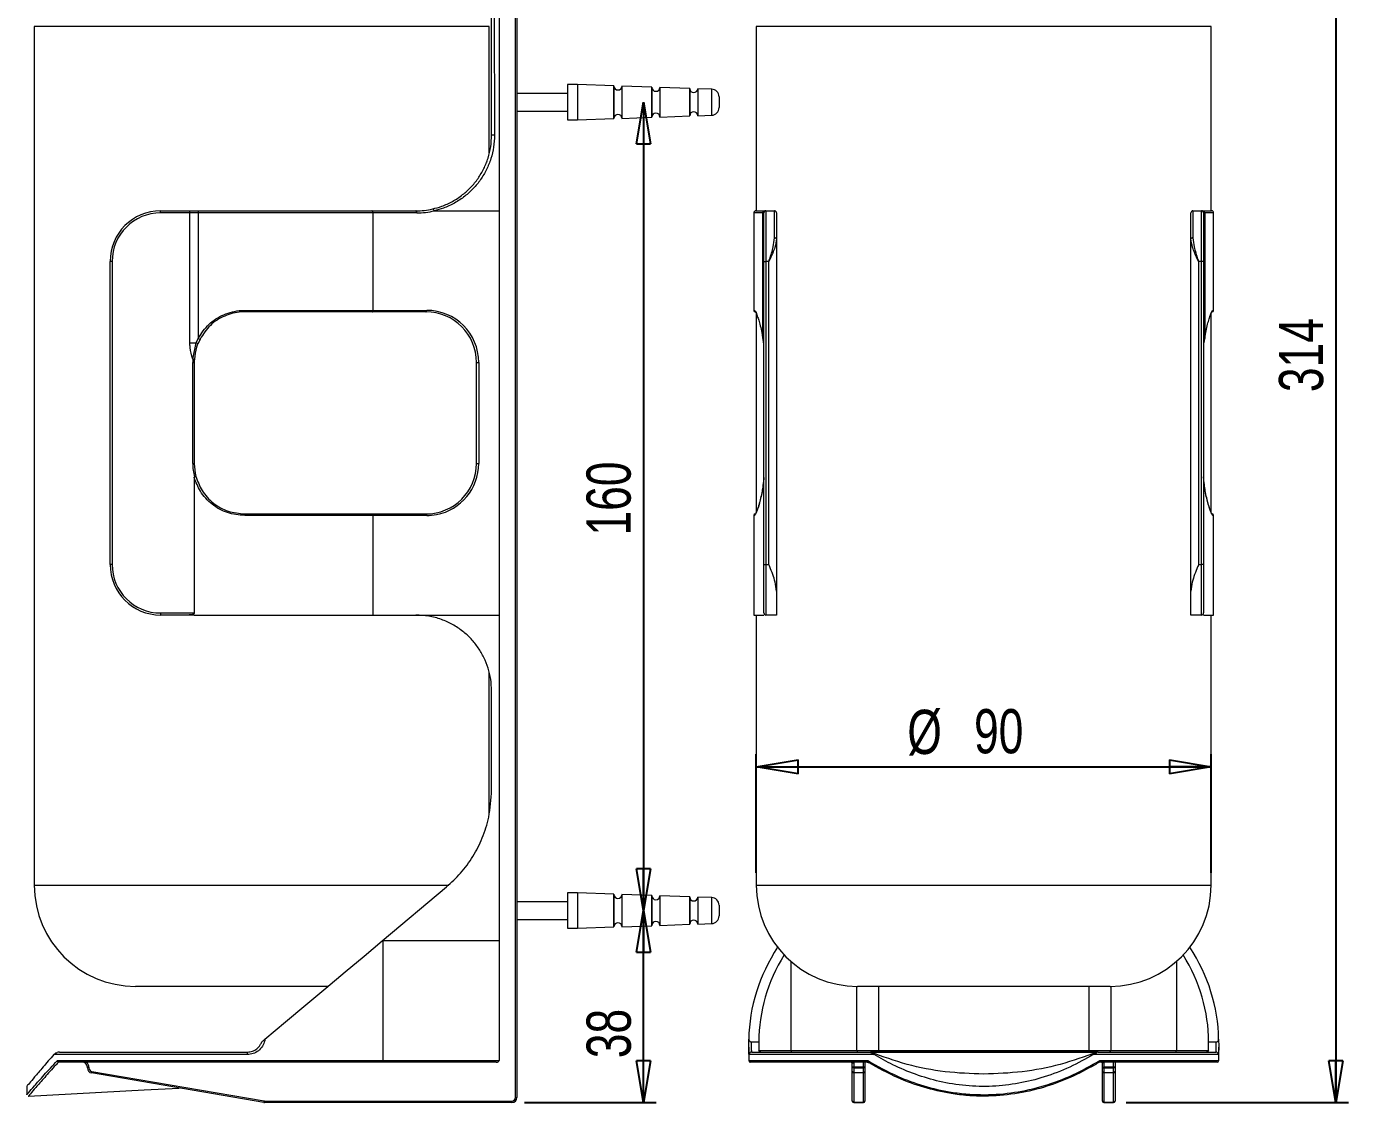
# Model space of a CAD drawing. Header units: millimetres. Extents: x 72 to 994, y 217 to 1414.
# Drawn here: x 471 to 994, y 217 to 643 of the extents above; entities that cross this region are included whole.
import ezdxf

# ---------------------------------------------------------------- set-up
doc = ezdxf.new("R2010")
doc.units = ezdxf.units.MM
doc.header["$LTSCALE"] = 5
doc.layers.add('LEVEL0', color=179, linetype='Continuous')
doc.styles.add('SLDTEXTSTYLE0', font='TXT', dxfattribs={"width": 0.75})
doc.dimstyles.new('SLDDIMSTYLE0', dxfattribs={"dimtxt": 17.5, "dimasz": 16.51, "dimexe": 0, "dimexo": 0.0625, "dimgap": 4.375, "dimtad": 1, "dimdec": 0, "dimlfac": 0.5, "dimrnd": 1e-09, "dimzin": 12, "dimdsep": 46, "dimtxsty": 'SLDTEXTSTYLE0', "dimblk1": 'CLOSED', "dimblk2": 'CLOSED', "dimsah": 1, "dimcen": 0.09, "dimadec": 0, "dimazin": 3, "dimtfac": 1, "dimtdec": 0, "dimtofl": 0, "dimtmove": 0, "dimatfit": 3, "dimldrblk": 'CLOSED', "dimfxl": 0, "dimfrac": 2, "dimtolj": 1, "dimtzin": 12, "dimarcsym": 0})
doc.dimstyles.new('SLDDIMSTYLE1', dxfattribs={"dimtxt": 17.5, "dimasz": 16.51, "dimexe": 0, "dimexo": 0.0625, "dimgap": 4.375, "dimtad": 1, "dimdec": 0, "dimlfac": 0.5, "dimrnd": 1e-09, "dimzin": 12, "dimdsep": 46, "dimtxsty": 'SLDTEXTSTYLE0', "dimblk1": 'CLOSED', "dimblk2": 'CLOSED', "dimsah": 1, "dimcen": 0.09, "dimadec": 0, "dimazin": 3, "dimtfac": 1, "dimtofl": 0, "dimtmove": 0, "dimatfit": 3, "dimldrblk": 'CLOSED', "dimfxl": 0, "dimfrac": 2, "dimtolj": 1, "dimtzin": 12, "dimarcsym": 0})

# ---------------------------------------------------------------- blocks, each defined once
blk = doc.blocks.new('_CLOSED')
at = {"color": 0, "linetype": 'ByBlock', "lineweight": -2}
for p, q in [((-1, 0.166667), (0, 0)), ((-1, 0.166667), (-1, -0.166667)), ((0, 0), (-1, -0.166667)), ((0, 0), (-1, 0))]:
    blk.add_line(p, q, dxfattribs=at)
blk = doc.blocks.new('_D_2')
at = {"layer": 'LEVEL0', "color": 7}
blk.add_line((714.74, 612.83), (714.74, 292.83), dxfattribs=at)
at = {"layer": 'LEVEL0', "color": 7, "xscale": 16.51, "yscale": 16.51}
for p, rotation in [((714.74, 612.83, 32.55), 90.0000000000004), ((714.74, 292.83, 32.55), 270.0000000000004)]:
    blk.add_blockref('_CLOSED', p, dxfattribs=dict(at, rotation=rotation))
at = {"layer": 'LEVEL0', "color": 7, "insert": (692.18, 441.3, 32.55), "char_height": 17.5, "attachment_point": 1, "rotation": 90, "style": 'SLDTEXTSTYLE0'}
blk.add_mtext('160', dxfattribs=at)
blk = doc.blocks.new('_D_3')
at = {"layer": 'LEVEL0', "color": 7}
for p, q in [((714.78, 216.83), (714.78, 292.83)), ((667.64, 216.83), (719.78, 216.83))]:
    blk.add_line(p, q, dxfattribs=at)
at = {"layer": 'LEVEL0', "color": 7, "xscale": 16.51, "yscale": 16.51}
for p, rotation in [((714.78, 292.83, 32.55), 90.00000000000047), ((714.78, 216.83, 32.55), 270.0000000000005)]:
    blk.add_blockref('_CLOSED', p, dxfattribs=dict(at, rotation=rotation))
at = {"layer": 'LEVEL0', "color": 7, "insert": (692.22, 234.39, 32.55), "char_height": 17.5, "attachment_point": 1, "rotation": 90, "style": 'SLDTEXTSTYLE0'}
blk.add_mtext('38', dxfattribs=at)
blk = doc.blocks.new('_D_6')
at = {"layer": 'LEVEL0', "color": 7}
for p, q in [((759.39, 307.83), (759.39, 354.75)), ((939.39, 307.83), (939.39, 354.75)), ((759.39, 349.75), (939.39, 349.75))]:
    blk.add_line(p, q, dxfattribs=at)
at = {"layer": 'LEVEL0', "color": 7, "xscale": 16.51, "yscale": 16.51, "rotation": 180.0000000000004}
blk.add_blockref('_CLOSED', (759.39, 349.75, -12.2), dxfattribs=at)
at = {"layer": 'LEVEL0', "color": 7, "xscale": 16.51, "yscale": 16.51}
blk.add_blockref('_CLOSED', (939.39, 349.75, -12.2), dxfattribs=at)
at = {"layer": 'LEVEL0', "color": 7, "char_height": 17.5, "attachment_point": 1, "style": 'SLDTEXTSTYLE0'}
for s, insert in [('%%c', (819.17, 372.31)), ('90', (845.56, 372.58))]:
    blk.add_mtext(s, dxfattribs=dict(at, insert=insert))
blk = doc.blocks.new('_D_8')
at = {"layer": 'LEVEL0', "color": 7}
for p, q in [((864.78, 844.43), (993.79, 844.43)), ((988.79, 844.43), (988.79, 216.85)), ((905.79, 216.85), (993.79, 216.85))]:
    blk.add_line(p, q, dxfattribs=at)
at = {"layer": 'LEVEL0', "color": 7, "xscale": 16.51, "yscale": 16.51}
for p, rotation in [((988.79, 844.43, -12.2), 90.0000000000004), ((988.79, 216.85, -12.2), 270.0000000000004)]:
    blk.add_blockref('_CLOSED', p, dxfattribs=dict(at, rotation=rotation))
at = {"layer": 'LEVEL0', "color": 7, "insert": (966.23, 498.07, -12.2), "char_height": 17.5, "attachment_point": 1, "rotation": 90, "style": 'SLDTEXTSTYLE0'}
blk.add_mtext('314', dxfattribs=at)

msp = doc.modelspace()

# ---------------------------------------------------------------- linework, layer by layer
at = {"color": 8, "linetype": 'Continuous', "lineweight": 0}
for p, q in [((664.04, 218.83), (664.04, 686.83)), ((653.64, 642.83), (473.64, 642.83)), ((841.56, 642.83), (759.39, 642.83)), ((939.39, 642.83), (841.56, 642.83)), ((741.74, 607.68), (741.74, 617.97)), ((523.64, 569.03), (523.64, 569.83)), ((535.21, 569.03), (523.64, 569.03)), ((535.21, 569.03), (535.21, 569.83)), ((535.21, 517.59), (535.21, 569.03)), ((538.52, 569.03), (535.21, 569.03)), ((607.68, 569.03), (538.52, 569.03)), ((538.52, 569.03), (538.52, 519.35)), ((607.68, 569.03), (607.68, 530.43)), ((625.02, 569.03), (607.68, 569.03)), ((761.92, 569.03), (758.39, 569.03)), ((761.92, 519.35), (761.92, 569.03)), ((762.39, 569.03), (761.92, 569.03)), ((763.19, 569.83), (763.19, 549.83)), ((766.59, 559.12), (766.59, 569.83)), ((932.19, 569.83), (932.19, 559.12)), ((935.59, 549.83), (935.59, 569.83)), ((936.86, 569.03), (936.39, 569.03)), ((936.86, 569.03), (936.86, 519.35)), ((940.39, 569.03), (936.86, 569.03)), ((504.44, 549.83), (503.64, 549.83)), ((504.44, 549.83), (504.44, 429.83)), ((762.39, 549.83), (763.19, 549.83)), ((764.39, 549.83), (763.19, 549.83)), ((763.19, 549.83), (763.19, 429.83)), ((764.39, 429.83), (764.39, 549.83)), ((935.59, 549.83), (934.39, 549.83)), ((934.39, 549.83), (934.39, 429.83)), ((936.39, 549.83), (935.59, 549.83)), ((935.59, 429.83), (935.59, 549.83)), ((556.91, 530.43), (607.68, 530.43)), ((607.68, 530.43), (628.93, 530.43)), ((758.39, 530.43), (758.64, 530.43)), ((940.14, 530.43), (940.39, 530.43)), ((537.75, 517.59), (538.52, 519.35)), ((535.21, 517.59), (537.75, 517.59)), ((536.39, 511.13), (537.75, 517.59)), ((762.12, 517.59), (762.39, 517.59)), ((936.39, 517.59), (936.66, 517.59)), ((536.35, 469.83), (536.35, 509.83)), ((536.35, 509.83), (536.95, 509.83)), ((648.64, 509.83), (649.53, 509.83)), ((649.53, 509.83), (649.53, 469.83)), ((536.35, 469.83), (536.95, 469.83)), ((648.64, 469.83), (649.53, 469.83)), ((607.68, 449.23), (556.91, 449.23)), ((607.68, 449.23), (607.68, 409.83)), ((628.93, 449.23), (607.68, 449.23)), ((758.64, 449.23), (758.39, 449.23)), ((940.39, 449.23), (940.14, 449.23)), ((504.44, 429.83), (503.64, 429.83)), ((762.39, 429.83), (763.19, 429.83)), ((763.19, 429.83), (764.39, 429.83)), ((763.19, 429.83), (763.19, 409.83)), ((934.39, 429.83), (935.59, 429.83)), ((936.39, 429.83), (935.59, 429.83)), ((935.59, 409.83), (935.59, 429.83)), ((523.64, 410.63), (536.95, 410.63)), ((523.64, 410.63), (523.64, 409.83)), ((624.64, 409.83), (657.64, 409.83)), ((473.64, 302.83), (637.66, 302.83)), ((759.39, 302.83), (939.39, 302.83)), ((741.74, 287.68), (741.74, 297.97)), ((611.55, 280.83), (611.31, 280.83)), ((611.55, 280.83), (611.55, 233.42)), ((657.64, 280.83), (611.55, 280.83)), ((773.11, 272.67), (773.11, 237.43)), ((925.67, 272.67), (925.67, 237.43)), ((799.14, 237.43), (799.14, 262.83)), ((807.71, 262.83), (807.71, 237.43)), ((891.07, 237.43), (891.07, 262.83)), ((899.64, 262.83), (899.64, 237.43)), ((557.92, 235.83), (481.37, 235.83)), ((806.02, 235.83), (756.57, 235.83)), ((760.39, 237.43), (773.11, 237.43)), ((773.11, 237.43), (799.14, 237.43)), ((799.14, 237.43), (807.71, 237.43)), ((894.21, 236.75), (804.57, 236.75)), ((807.71, 237.43), (807.71, 236.83)), ((807.71, 237.43), (891.07, 237.43)), ((891.07, 237.43), (899.64, 237.43)), ((891.07, 237.43), (891.07, 236.83)), ((942.21, 235.83), (892.76, 235.83)), ((899.64, 237.43), (925.67, 237.43)), ((925.67, 237.43), (938.38, 237.43)), ((482.76, 233.42), (611.55, 233.42)), ((495.24, 230.83), (494.64, 230.83)), ((495.24, 230.51), (494.64, 230.51)), ((495.24, 230.83), (495.24, 230.51)), ((611.55, 233.42), (657.64, 233.42)), ((756.39, 233.42), (803.47, 233.42)), ((797.99, 230.83), (797.39, 230.83)), ((797.99, 230.51), (797.39, 230.51)), ((797.99, 232.82), (797.99, 230.83)), ((801.79, 230.83), (797.99, 230.83)), ((797.99, 230.83), (797.99, 230.51)), ((797.99, 230.51), (797.99, 228.54)), ((797.99, 230.51), (801.79, 230.51)), ((801.79, 230.83), (801.79, 232.82)), ((802.39, 230.83), (801.79, 230.83)), ((801.79, 230.51), (801.79, 230.83)), ((801.79, 228.54), (801.79, 230.51)), ((802.39, 230.51), (801.79, 230.51)), ((895.31, 233.42), (942.39, 233.42)), ((896.39, 230.83), (896.99, 230.83)), ((896.39, 230.51), (896.99, 230.51)), ((896.99, 232.82), (896.99, 230.83)), ((900.79, 230.83), (896.99, 230.83)), ((896.99, 230.83), (896.99, 230.51)), ((896.99, 230.51), (896.99, 228.54)), ((896.99, 230.51), (900.79, 230.51)), ((900.79, 230.83), (900.79, 232.82)), ((901.39, 230.83), (900.79, 230.83)), ((900.79, 230.51), (900.79, 230.83)), ((900.79, 228.54), (900.79, 230.51)), ((901.39, 230.51), (900.79, 230.51)), ((496.4, 229.13), (564.57, 217.45)), ((801.79, 228.54), (797.99, 228.54)), ((797.99, 228.54), (797.99, 216.85)), ((801.79, 216.85), (801.79, 228.54)), ((900.79, 228.54), (896.99, 228.54)), ((896.99, 228.54), (896.99, 216.85)), ((900.79, 216.85), (900.79, 228.54)), ((564.81, 217.43), (662.64, 217.43)), ((564.81, 217.43), (564.81, 216.83)), ((662.64, 217.43), (662.64, 216.83)), ((664.04, 218.83), (664.64, 218.83)), ((797.99, 216.85), (801.79, 216.85)), ((797.99, 216.85), (797.99, 216.83)), ((801.79, 216.83), (801.79, 216.85)), ((896.99, 216.85), (900.79, 216.85)), ((896.99, 216.85), (896.99, 216.83)), ((900.79, 216.83), (900.79, 216.85))]:
    msp.add_line(p, q, dxfattribs=at)
at = {"color": 7, "linetype": 'Continuous', "lineweight": 15}
for p, q in [((664.64, 686.83), (664.64, 218.83)), ((657.64, 683.83), (657.64, 569.83)), ((654.64, 599.83), (654.64, 653.83)), ((473.64, 642.83), (473.64, 302.83)), ((653.64, 592.84), (653.64, 642.83)), ((759.39, 642.83), (759.39, 569.83)), ((939.39, 569.83), (939.39, 642.83)), ((688.64, 619.83), (684.64, 619.83)), ((684.64, 619.83), (684.64, 605.83)), ((703.04, 619.32), (688.64, 619.83)), ((688.64, 619.83), (688.64, 605.83)), ((703.04, 606.33), (703.04, 619.32)), ((703.04, 619.27), (703.04, 606.38)), ((718.04, 618.8), (706.23, 619.21)), ((706.23, 619.21), (706.23, 612.83)), ((718.04, 606.85), (718.04, 618.8)), ((718.04, 618.74), (718.04, 606.91)), ((733.04, 618.27), (721.23, 618.69)), ((721.23, 618.69), (721.23, 612.83)), ((733.04, 607.38), (733.04, 618.27)), ((733.04, 618.22), (733.04, 607.43)), ((741.74, 617.97), (736.23, 618.16)), ((736.23, 618.16), (736.23, 612.83)), ((684.64, 616.33), (664.64, 616.33)), ((706.23, 612.83), (706.23, 606.44)), ((721.23, 612.83), (721.23, 606.96)), ((736.23, 612.83), (736.23, 607.49)), ((744.64, 614.97), (744.64, 610.68)), ((664.64, 609.33), (684.64, 609.33)), ((721.23, 606.96), (733.04, 607.38)), ((736.23, 607.49), (741.74, 607.68)), ((684.64, 605.83), (688.64, 605.83)), ((688.64, 605.83), (703.04, 606.33)), ((706.23, 606.44), (718.04, 606.85)), ((652.76, 589.59), (652.58, 588.92)), ((523.64, 569.83), (535.21, 569.83)), ((535.21, 569.83), (538.74, 569.83)), ((538.74, 569.83), (607.29, 569.83)), ((607.29, 569.83), (624.64, 569.83)), ((632, 569.83), (657.64, 569.83)), ((657.64, 569.83), (657.64, 409.83)), ((758.39, 569.03), (758.39, 530.43)), ((759.19, 569.83), (762.69, 569.83)), ((762.39, 549.83), (762.39, 569.03)), ((762.69, 569.83), (763.19, 569.83)), ((763.19, 569.83), (766.59, 569.83)), ((767.39, 569.03), (767.39, 558.75)), ((931.39, 558.75), (931.39, 569.03)), ((932.19, 569.83), (935.59, 569.83)), ((935.59, 569.83), (936.09, 569.83)), ((936.09, 569.83), (939.59, 569.83)), ((936.39, 569.03), (936.39, 549.83)), ((940.39, 530.43), (940.39, 569.03)), ((505.93, 559.12), (505.3, 557.59)), ((767.39, 558.75), (767.39, 419.29)), ((931.39, 419.29), (931.39, 558.75)), ((503.64, 429.83), (503.64, 549.83)), ((762.39, 429.83), (762.39, 549.83)), ((936.39, 549.83), (936.39, 429.83)), ((607.39, 529.83), (556.95, 529.83)), ((628.64, 529.83), (607.39, 529.83)), ((759.24, 529.83), (758.99, 529.83)), ((759.39, 529.86), (759.39, 450.52)), ((939.39, 450.51), (939.39, 529.14)), ((539.22, 519.07), (538.43, 517.37)), ((761.92, 519.35), (762.12, 517.59)), ((936.66, 517.59), (936.86, 519.35)), ((536.95, 509.83), (536.95, 469.83)), ((648.64, 469.83), (648.64, 509.83)), ((536.95, 464.22), (536.95, 410.63)), ((556.95, 449.83), (607.39, 449.83)), ((607.39, 449.83), (628.64, 449.83)), ((758.39, 449.23), (758.39, 409.8)), ((939.54, 449.83), (939.79, 449.83)), ((940.39, 409.8), (940.39, 449.23)), ((762.39, 410.63), (762.39, 429.83)), ((936.39, 429.83), (936.39, 410.63)), ((767.39, 419.29), (767.39, 409.83)), ((931.39, 409.83), (931.39, 419.29)), ((534.47, 409.83), (523.64, 409.83)), ((536.95, 409.83), (534.47, 409.83)), ((607.68, 409.83), (624.64, 409.83)), ((657.64, 409.83), (657.64, 280.83)), ((759.39, 409.83), (759.39, 302.83)), ((767.39, 409.83), (763.19, 409.83)), ((935.59, 409.83), (931.39, 409.83)), ((939.39, 302.83), (939.39, 409.83)), ((653.64, 331.23), (653.64, 387.18)), ((654.64, 340.5), (654.64, 379.83)), ((611.31, 280.83), (636.78, 302.2)), ((688.64, 299.83), (684.64, 299.83)), ((684.64, 299.83), (684.64, 285.83)), ((703.04, 299.32), (688.64, 299.83)), ((688.64, 299.83), (688.64, 285.83)), ((703.04, 286.33), (703.04, 299.32)), ((703.04, 299.27), (703.04, 286.38)), ((718.04, 298.8), (706.23, 299.21)), ((706.23, 299.21), (706.23, 292.83)), ((718.04, 286.85), (718.04, 298.8)), ((718.04, 298.74), (718.04, 286.91)), ((733.04, 298.27), (721.23, 298.69)), ((721.23, 298.69), (721.23, 292.83)), ((733.04, 287.38), (733.04, 298.27)), ((684.64, 296.33), (664.64, 296.33)), ((733.04, 298.22), (733.04, 287.43)), ((741.74, 297.97), (736.23, 298.16)), ((736.23, 298.16), (736.23, 292.83)), ((744.64, 294.97), (744.64, 290.68)), ((664.64, 289.33), (684.64, 289.33)), ((706.23, 292.83), (706.23, 286.44)), ((721.23, 292.83), (721.23, 286.96)), ((736.23, 292.83), (736.23, 287.49)), ((684.64, 285.83), (688.64, 285.83)), ((688.64, 285.83), (703.04, 286.33)), ((706.23, 286.44), (718.04, 286.85)), ((721.23, 286.96), (733.04, 287.38)), ((736.23, 287.49), (741.74, 287.68)), ((657.64, 280.83), (657.64, 233.42)), ((589.85, 262.83), (513.64, 262.83)), ((899.39, 262.83), (799.39, 262.83)), ((757.4, 240.83), (760.39, 240.83)), ((938.39, 240.83), (941.39, 240.83)), ((483.55, 236.83), (557.98, 236.83)), ((756.39, 238.81), (756.39, 233.42)), ((757.56, 236.83), (804.11, 236.83)), ((804.2, 236.83), (804.57, 236.75)), ((804.29, 236.83), (894.35, 236.83)), ((894.58, 236.83), (894.21, 236.75)), ((894.68, 236.83), (941.22, 236.83)), ((942.39, 233.42), (942.39, 238.8)), ((611.25, 232.82), (483.38, 232.82)), ((494.64, 230.51), (494.64, 230.83)), ((656.47, 232.82), (611.25, 232.82)), ((803.33, 232.82), (756.99, 232.82)), ((797.39, 230.83), (797.39, 232.23)), ((797.39, 230.51), (797.39, 230.83)), ((797.39, 229.13), (797.39, 230.51)), ((802.39, 232.82), (802.39, 230.83)), ((802.39, 230.83), (802.39, 230.51)), ((802.39, 230.51), (802.39, 229.13)), ((941.79, 232.82), (895.18, 232.82)), ((896.39, 230.83), (896.39, 232.23)), ((896.39, 230.51), (896.39, 230.83)), ((896.39, 229.13), (896.39, 230.51)), ((901.39, 232.82), (901.39, 230.83)), ((901.39, 230.83), (901.39, 230.51)), ((901.39, 230.51), (901.39, 229.13)), ((564.47, 216.85), (496.3, 228.54)), ((797.39, 217.45), (797.39, 229.13)), ((802.39, 229.13), (802.39, 217.45)), ((896.39, 217.45), (896.39, 229.13)), ((901.39, 229.13), (901.39, 217.45)), ((470.64, 223.37), (470.64, 219.97)), ((662.64, 216.83), (564.81, 216.83)), ((797.39, 217.43), (797.39, 217.45)), ((801.79, 216.83), (797.99, 216.83)), ((802.39, 217.45), (802.39, 217.43)), ((896.39, 217.43), (896.39, 217.45)), ((900.79, 216.83), (896.99, 216.83)), ((901.39, 217.45), (901.39, 217.43))]:
    msp.add_line(p, q, dxfattribs=at)
at = {"color": 8, "linetype": 'Continuous', "lineweight": 0, "flags": 128}
for points in [[(538.52, 569.03), (538.53, 569.18), (538.54, 569.33), (538.56, 569.47), (538.59, 569.59), (538.62, 569.69), (538.66, 569.76), (538.7, 569.81), (538.74, 569.83)], [(607.68, 569.03), (607.67, 569.18), (607.65, 569.33), (607.62, 569.47), (607.57, 569.59), (607.51, 569.69), (607.44, 569.76), (607.37, 569.81), (607.29, 569.83)], [(625.02, 569.03), (625.02, 569.18), (624.99, 569.33), (624.96, 569.47), (624.91, 569.59), (624.85, 569.69), (624.78, 569.76), (624.71, 569.81), (624.64, 569.83)], [(767.39, 558.75), (767.37, 558.82), (767.33, 558.89), (767.26, 558.96), (767.16, 559.01), (767.03, 559.06), (766.9, 559.09), (766.75, 559.11), (766.59, 559.12)], [(932.19, 559.12), (932.03, 559.11), (931.88, 559.09), (931.75, 559.06), (931.62, 559.01), (931.53, 558.96), (931.45, 558.89), (931.41, 558.82), (931.39, 558.75)], [(607.39, 529.83), (607.45, 529.84), (607.5, 529.87), (607.55, 529.93), (607.6, 530), (607.63, 530.09), (607.66, 530.2), (607.67, 530.31), (607.68, 530.43)], [(628.64, 529.83), (628.69, 529.84), (628.75, 529.87), (628.8, 529.93), (628.84, 530), (628.88, 530.09), (628.9, 530.2), (628.92, 530.31), (628.93, 530.43)], [(536.39, 511.13), (536.51, 511.12), (536.62, 511.12), (536.73, 511.11), (536.82, 511.1), (536.89, 511.1), (536.95, 511.1), (536.98, 511.09), (536.99, 511.09)], [(607.39, 449.83), (607.45, 449.81), (607.5, 449.78), (607.55, 449.72), (607.6, 449.65), (607.63, 449.56), (607.66, 449.45), (607.67, 449.34), (607.68, 449.23)], [(628.64, 449.83), (628.69, 449.81), (628.75, 449.78), (628.8, 449.72), (628.84, 449.65), (628.88, 449.56), (628.9, 449.45), (628.92, 449.34), (628.93, 449.23)], [(611.25, 232.82), (611.31, 232.84), (611.36, 232.87), (611.42, 232.93), (611.46, 233), (611.5, 233.09), (611.53, 233.2), (611.55, 233.31), (611.55, 233.42)], [(496.4, 229.13), (496.38, 229.02), (496.36, 228.91), (496.34, 228.8), (496.33, 228.71), (496.31, 228.64), (496.31, 228.59), (496.3, 228.55), (496.3, 228.54)], [(564.57, 217.45), (564.55, 217.33), (564.53, 217.22), (564.51, 217.12), (564.5, 217.03), (564.49, 216.95), (564.48, 216.9), (564.47, 216.87), (564.47, 216.85)]]:
    msp.add_lwpolyline(points, dxfattribs=at)
at = {"color": 7, "linetype": 'Continuous', "lineweight": 15, "flags": 128}
for points in [[(564.93, 241.91), (573.04, 248.72), (581.08, 255.46), (588.99, 262.1), (596.7, 268.57), (604.16, 274.83), (611.31, 280.83)], [(471.28, 219.35), (517.16, 221.83), (531.03, 222.59)]]:
    msp.add_lwpolyline(points, dxfattribs=at)
at = {"color": 7, "linetype": 'Continuous', "lineweight": 15}
for centre, radius, start, end in [((704.64, 619.27), 1.6, 182, 358), ((719.64, 618.74), 1.6, 182, 358), ((734.64, 618.22), 1.6, 182, 358), ((741.64, 614.97), 3, 0, 88), ((704.64, 606.38), 1.6, 2, 178), ((719.64, 606.91), 1.6, 2, 178), ((734.64, 607.43), 1.6, 2, 178), ((741.64, 610.68), 3, 272, 0), ((624.64, 599.83), 30, 270, 282.87), ((523.64, 549.83), 20, 90, 180), ((759.19, 569.03), 0.8, 90, 180), ((763.19, 569.03), 0.8, 90, 180), ((766.59, 569.03), 0.8, 0, 90), ((932.19, 569.03), 0.8, 90, 180), ((935.59, 569.03), 0.8, 0, 90), ((939.59, 569.03), 0.8, 0, 90), ((628.64, 509.83), 20, 0, 90), ((758.99, 530.43), 0.6, 180, 270), ((939.79, 530.43), 0.6, 270, 0), ((556.95, 509.83), 20, 176.3632, 180), ((556.95, 469.83), 20, 180, 194.8723), ((628.64, 469.83), 20, 270, 0), ((628.93, 469.83), 20.6, 280.8616, 0), ((758.99, 449.23), 0.6, 90, 180), ((939.79, 449.23), 0.6, 0, 90), ((523.64, 429.83), 20, 180, 270), ((763.19, 410.63), 0.8, 180, 270), ((935.59, 410.63), 0.8, 270, 0), ((513.64, 302.83), 40, 180, 270), ((704.64, 299.27), 1.6, 182, 358), ((719.64, 298.74), 1.6, 182, 358), ((799.39, 302.83), 40, 180, 270), ((899.39, 302.83), 40, 270, 0), ((734.64, 298.22), 1.6, 182, 358), ((741.64, 294.97), 3, 0, 88), ((704.64, 286.38), 1.6, 2, 178), ((719.64, 286.91), 1.6, 2, 178), ((734.64, 287.43), 1.6, 2, 178), ((741.64, 290.68), 3, 272, 0), ((492.64, 230.83), 2, 0, 90), ((496.64, 230.51), 2, 180, 260.2724), ((756.99, 233.42), 0.6, 180, 270), ((796.79, 232.23), 0.6, 0, 90), ((895.79, 232.23), 0.6, 0, 90), ((941.79, 233.42), 0.6, 270, 0), ((564.81, 218.83), 2, 260.2724, 270), ((662.64, 218.83), 2, 270, 0), ((797.99, 217.43), 0.6, 180, 270), ((801.79, 217.43), 0.6, 270, 0), ((896.99, 217.43), 0.6, 180, 270), ((900.79, 217.43), 0.6, 270, 0)]:
    msp.add_arc(centre, radius, start, end, dxfattribs=at)
at = {"color": 8, "linetype": 'Continuous', "lineweight": 0}
for centre, radius, start, end in [((655.4, 554.12), 45.71, 89.5421, 90.9604), ((523.64, 549.83), 19.2, 90, 180), ((625.02, 599.83), 30.8, 270, 283.0874), ((762.71, 569.04), 0.785, 91.1578, 181.1122), ((936.07, 569.04), 0.785, 358.8876, 88.8424), ((558.97, 530.28), 2.07, 175.8615, 192.5947), ((628.93, 509.83), 20.6, 0, 90), ((759.24, 530.42), 0.599, 179.923, 269.9217), ((939.54, 530.42), 0.599, 270.0781, 0.0783), ((539.44, 520.64), 1.58, 234.5692, 262.0479), ((538.83, 519.71), 2.37, 242.9543, 260.3699), ((556.95, 509.83), 20.6, 176.3632, 180), ((556.95, 469.83), 20.6, 180, 194.8064), ((558.97, 449.37), 2.07, 167.4061, 184.1379), ((628.93, 469.83), 20.6, 270, 280.8616), ((759.24, 449.23), 0.6, 113.7179, 180.0383), ((939.54, 449.23), 0.599, 359.9225, 89.9197), ((523.64, 429.83), 19.2, 180, 270), ((562.03, 236.07), 4.12, 169.4972, 183.4654), ((757.57, 235.83), 0.999, 90.0534, 180.0543), ((773.67, 237.39), 0.562, 175.934, 265.26), ((799.7, 237.39), 0.562, 175.9345, 265.2596), ((899.08, 237.39), 0.562, 274.7406, 4.0649), ((925.11, 237.39), 0.562, 274.7407, 4.0648), ((941.22, 235.83), 0.999, 359.9464, 89.9457), ((492.64, 230.83), 2.6, 0, 50.2849), ((496.64, 230.51), 1.4, 180, 260.2724), ((803.35, 232.06), 0.779, 58.9825, 89.2426), ((797.99, 229.14), 0.596, 180.4149, 270.4121), ((801.79, 229.14), 0.596, 269.5872, 359.5858), ((896.99, 229.14), 0.596, 180.4148, 270.4126), ((900.79, 229.14), 0.596, 269.5874, 359.5851), ((564.81, 218.83), 1.4, 260.2724, 270), ((662.64, 218.83), 1.4, 270, 0), ((797.99, 217.45), 0.596, 180.4149, 270.4121), ((801.79, 217.45), 0.596, 269.5872, 359.5858), ((896.99, 217.45), 0.596, 180.4148, 270.4126), ((900.79, 217.45), 0.596, 269.5874, 359.5851)]:
    msp.add_arc(centre, radius, start, end, dxfattribs=at)
at = {"color": 7, "linetype": 'Continuous', "lineweight": 15}
for centre, major_axis, ratio, start_param, end_param in [((849.39, 240.83), (93, 0), 0.8391, 2.640936, 3.12764), ((849.39, 240.83), (93, 0), 0.8391, 0.013952, 0.500657), ((849.39, 240.83), (89, 0), 0.8391, 2.66247, 3.141593), ((849.39, 240.83), (89, 0), 0.8391, 0, 0.479123), ((656.47, 233.42), (-1.16, 0), 0.515257, 1.570796, 3.141593)]:
    msp.add_ellipse(centre, major_axis=major_axis, ratio=ratio, start_param=start_param, end_param=end_param, dxfattribs=at)
at = {"color": 8, "linetype": 'Continuous', "lineweight": 0}
for points, knots in [([(655.6, 653.83), (655.6, 653.3), (655.61, 650.63), (655.66, 639.44), (655.72, 621.97), (655.75, 606.63), (655.77, 599.83)], [0, 0, 0, 0, 0.0296262, 0.1481306, 0.6221488, 1, 1, 1, 1]), ([(655.77, 599.83), (655.7, 598.24), (655.56, 595.07), (654.44, 590.45), (652.7, 586.12), (650.34, 582.13), (647.44, 578.58), (643.97, 575.42), (639.98, 572.81), (635.87, 570.91), (633.1, 570.17), (631.88, 569.85)], [0, 0, 0, 0, 0.108004, 0.216006, 0.323757, 0.431549, 0.542385, 0.653276, 0.777272, 0.901322, 1, 1, 1, 1]), ([(631.88, 569.85), (631.86, 569.94), (631.81, 570.11), (631.7, 570.34), (631.56, 570.5), (631.44, 570.57), (631.36, 570.59), (631.33, 570.58), (631.32, 570.58)], [0, 0, 0, 0, 0.208831, 0.417663, 0.626492, 0.835329, 0.94523, 1, 1, 1, 1]), ([(764.39, 549.83), (764.39, 549.84), (764.48, 550.12), (765.1, 552.03), (766.18, 555.19), (766.47, 557.94), (766.59, 559.12)], [0, 0, 0, 0, 0.00403, 0.088531, 0.607916, 1, 1, 1, 1]), ([(767.39, 558.75), (767.22, 557.62), (766.85, 555.09), (765.47, 552.18), (764.63, 550.35), (764.47, 550), (764.4, 549.84), (764.39, 549.83)], [0, 0, 0, 0, 0.395983, 0.88525, 0.945953, 0.996098, 1, 1, 1, 1]), ([(934.39, 549.83), (934.38, 549.84), (934.31, 550), (934.15, 550.35), (933.31, 552.18), (931.93, 555.09), (931.56, 557.62), (931.39, 558.75)], [0, 0, 0, 0, 0.003902, 0.054047, 0.11475, 0.604017, 1, 1, 1, 1]), ([(932.19, 559.12), (932.31, 557.94), (932.6, 555.19), (933.68, 552.03), (934.3, 550.12), (934.39, 549.84), (934.39, 549.83)], [0, 0, 0, 0, 0.392084, 0.91147, 0.99597, 1, 1, 1, 1]), ([(538.52, 519.35), (539.82, 521.32), (542.42, 525.26), (548.52, 529.07), (553.62, 530.36), (556.45, 530.42), (556.91, 530.43)], [0, 0, 0, 0, 0.3122, 0.624925, 0.939642, 1, 1, 1, 1]), ([(758.64, 530.43), (758.85, 530.29), (759.17, 530.09), (759.74, 528.32), (759.92, 527.76)], [0, 0, 0, 0, 0.685154, 1, 1, 1, 1]), ([(938.64, 527.06), (938.81, 527.66), (939.39, 529.62), (939.88, 530.35), (940.11, 530.41), (940.14, 530.43)], [0, 0, 0, 0, 0.265801, 0.881851, 1, 1, 1, 1]), ([(536.39, 511.13), (535.93, 512.66), (535.28, 514.77), (535.23, 516.98), (535.21, 517.59)], [0, 0, 0, 0, 0.720411, 1, 1, 1, 1]), ([(556.91, 449.23), (554.58, 449.45), (549.94, 449.9), (543.81, 453.41), (539.2, 458.3), (537.66, 462.37), (536.95, 464.22)], [0, 0, 0, 0, 0.258517, 0.516468, 0.779376, 1, 1, 1, 1]), ([(762.39, 464.22), (762.2, 462.54), (761.77, 458.73), (760.64, 453.83), (759.63, 450.81), (758.97, 449.43), (758.75, 449.29), (758.64, 449.23)], [0, 0, 0, 0, 0.199366, 0.45215, 0.715313, 0.857668, 1, 1, 1, 1]), ([(940.14, 449.23), (939.91, 449.45), (939.46, 449.9), (938.26, 453.41), (937.07, 458.3), (936.6, 462.37), (936.39, 464.22)], [0, 0, 0, 0, 0.258517, 0.516468, 0.779376, 1, 1, 1, 1]), ([(564.93, 241.91), (564.9, 241.7), (564.74, 240.71), (564.02, 239.03), (562.41, 237.26), (560.3, 236.06), (558.71, 235.9), (557.92, 235.83)], [0, 0, 0, 0, 0.064452, 0.297371, 0.530765, 0.765129, 1, 1, 1, 1]), ([(757.4, 240.83), (757.4, 240.82), (757.39, 240.17), (757.39, 238.97), (757.4, 237.62), (757.46, 236.92), (757.54, 236.85), (757.56, 236.83)], [0, 0, 0, 0, 0.0043297, 0.2780998, 0.551861, 0.8253814, 1, 1, 1, 1]), ([(941.22, 236.83), (941.26, 236.89), (941.34, 237.02), (941.39, 238.05), (941.39, 239.39), (941.39, 240.42), (941.39, 240.83)], [0, 0, 0, 0, 0.2735527, 0.5470267, 0.8202946, 1, 1, 1, 1]), ([(756.57, 235.83), (756.54, 235.85), (756.47, 235.92), (756.44, 236.47), (756.42, 236.8)], [0, 0, 0, 0, 0.407305, 1, 1, 1, 1]), ([(894.15, 236.67), (894.15, 236.68), (894.15, 236.68), (894.16, 236.69), (894.18, 236.72), (894.2, 236.74), (894.21, 236.75)], [0, 0, 0, 0, 0.018029, 0.116818, 0.511971, 1, 1, 1, 1]), ([(942.38, 237.32), (942.37, 236.89), (942.34, 236.03), (942.26, 235.89), (942.21, 235.83)], [0, 0, 0, 0, 0.491463, 1, 1, 1, 1]), ([(483.22, 232.84), (483.22, 232.84), (483.21, 232.83), (483.21, 232.82), (483.21, 232.82)], [0, 0, 0, 0, 0.997036, 1, 1, 1, 1]), ([(797.99, 232.82), (797.99, 232.82), (797.97, 232.82), (797.86, 232.81), (797.66, 232.69), (797.44, 232.43), (797.4, 232.28), (797.39, 232.23)], [0, 0, 0, 0, 0.005435, 0.081767, 0.465735, 0.809409, 1, 1, 1, 1]), ([(803.36, 232.84), (803.34, 232.87), (803.31, 232.92), (803.32, 233.06), (803.37, 233.23), (803.43, 233.35), (803.47, 233.42), (803.47, 233.42), (803.47, 233.42)], [0, 0, 0, 0, 0.2342345, 0.4796597, 0.740866, 0.9776258, 0.9917603, 1, 1, 1, 1]), ([(803.33, 232.82), (803.34, 232.83), (803.36, 232.83), (803.37, 232.83), (803.37, 232.84), (803.36, 232.84)], [0, 0, 0, 0, 0.420131, 0.720617, 1, 1, 1, 1]), ([(803.47, 233.42), (803.47, 233.42), (803.48, 233.35), (803.5, 233.19), (803.56, 232.99), (803.65, 232.82), (803.72, 232.76), (803.75, 232.73)], [0, 0, 0, 0, 0.008215, 0.259207, 0.520459, 0.765821, 1, 1, 1, 1]), ([(803.47, 233.42), (807.38, 231.23), (814.29, 227.36), (825.55, 223.27), (834.93, 221.07), (843.11, 220.1), (851.56, 219.79), (861.72, 220.62), (873.51, 223.28), (884.91, 227.58), (891.84, 231.48), (895.31, 233.42)], [0, 0, 0, 0, 0.146117, 0.258471, 0.370711, 0.437724, 0.504732, 0.622428, 0.74022, 0.870011, 1, 1, 1, 1]), ([(896.39, 232.23), (896.4, 232.28), (896.44, 232.43), (896.66, 232.69), (896.86, 232.81), (896.97, 232.82), (896.99, 232.82), (896.99, 232.82)], [0, 0, 0, 0, 0.1905911, 0.534265, 0.9182327, 0.9945641, 1, 1, 1, 1])]:
    msp.add_open_spline(points, degree=3, knots=knots, dxfattribs=at)
at = {"color": 7, "linetype": 'Continuous', "lineweight": 15}
for points, knots in [([(631.32, 570.58), (632.51, 570.9), (635.21, 571.62), (639.21, 573.47), (643.1, 576.02), (646.48, 579.11), (649.31, 582.57), (651.62, 586.46), (653.33, 590.69), (654.42, 595.19), (654.56, 598.28), (654.64, 599.83)], [0, 0, 0, 0, 0.0988334, 0.2231857, 0.3474825, 0.4584856, 0.5694308, 0.6770985, 0.784724, 0.8923623, 1, 1, 1, 1]), ([(631.88, 569.85), (631.88, 569.85), (631.88, 569.85), (631.88, 569.84), (631.9, 569.83), (631.94, 569.83), (631.97, 569.83), (632, 569.83)], [0, 0, 0, 0, 0.027212, 0.062766, 0.129159, 0.417535, 1, 1, 1, 1]), ([(556.95, 529.83), (556.51, 529.82), (553.78, 529.76), (548.85, 528.51), (542.97, 524.8), (540.47, 520.98), (539.22, 519.07)], [0, 0, 0, 0, 0.060211, 0.374358, 0.687119, 1, 1, 1, 1]), ([(759.01, 529.87), (759.06, 529.79), (759.19, 529.6), (759.52, 528.93), (759.8, 528.13), (759.92, 527.76)], [0, 0, 0, 0, 0.271353, 0.67222, 1, 1, 1, 1]), ([(938.63, 527.07), (938.76, 527.46), (939.08, 528.48), (939.46, 529.37), (939.78, 529.89), (939.77, 529.88), (939.76, 529.87)], [0, 0, 0, 0, 0.234912, 0.606335, 0.887521, 1, 1, 1, 1]), ([(759.92, 527.76), (760.12, 527.23), (760.69, 525.67), (761.45, 522.37), (761.85, 519.84), (761.92, 519.35)], [0, 0, 0, 0, 0.29907, 0.864097, 1, 1, 1, 1]), ([(936.86, 519.35), (937.22, 521.39), (937.79, 524.58), (938.41, 526.4), (938.64, 527.06)], [0, 0, 0, 0, 0.638268, 1, 1, 1, 1]), ([(538.43, 517.37), (538.24, 516.87), (537.47, 514.87), (537.2, 512.72), (536.99, 511.09)], [0, 0, 0, 0, 0.245525, 1, 1, 1, 1]), ([(536.95, 464.22), (536.95, 464.29), (536.95, 464.38), (536.98, 464.48), (536.99, 464.52), (537.01, 464.55), (537.02, 464.56), (537.03, 464.56), (537.04, 464.56)], [0, 0, 0, 0, 0.559245, 0.705273, 0.861393, 0.924279, 0.976292, 1, 1, 1, 1]), ([(537.04, 464.56), (537.1, 464.58), (537.23, 464.61), (537.41, 464.65), (537.54, 464.68), (537.61, 464.69), (537.62, 464.69), (537.62, 464.69), (537.62, 464.69)], [0, 0, 0, 0, 0.214454, 0.428901, 0.643425, 0.85811, 0.974068, 1, 1, 1, 1]), ([(537.62, 464.69), (538.32, 462.78), (539.79, 458.71), (544.31, 453.9), (550.23, 450.49), (554.71, 450.05), (556.95, 449.83)], [0, 0, 0, 0, 0.230452, 0.490553, 0.745217, 1, 1, 1, 1]), ([(762.32, 463.84), (762.32, 463.78), (762.24, 462.59), (761.92, 460.4), (761.41, 457.42), (760.84, 454.9), (760.47, 453.64), (760.3, 453.06)], [0, 0, 0, 0, 0.012392, 0.265241, 0.522165, 0.780815, 1, 1, 1, 1]), ([(938.62, 452.6), (938.44, 453.17), (938.07, 454.4), (937.48, 456.88), (936.94, 459.83), (936.56, 462.45), (936.45, 464.1), (936.41, 464.59)], [0, 0, 0, 0, 0.2028169, 0.4367415, 0.6713402, 0.9031802, 1, 1, 1, 1]), ([(760.3, 453.06), (760.27, 452.94), (760.03, 452.08), (759.63, 451.01), (759.2, 450.05), (759.07, 449.87), (759.03, 449.81)], [0, 0, 0, 0, 0.061484, 0.43751, 0.806792, 1, 1, 1, 1]), ([(939.77, 449.78), (939.71, 449.86), (939.58, 450.06), (939.2, 450.91), (938.86, 451.78), (938.64, 452.52), (938.62, 452.6)], [0, 0, 0, 0, 0.232193, 0.568092, 0.952301, 1, 1, 1, 1]), ([(759, 449.77), (759, 449.76), (758.98, 449.73), (759, 449.75), (759.02, 449.77)], [0, 0, 0, 0, 0.223907, 1, 1, 1, 1]), ([(767.39, 419.29), (767.25, 420.48), (766.88, 423.57), (765.4, 427.19), (764.51, 429.51), (764.4, 429.81), (764.39, 429.83)], [0, 0, 0, 0, 0.351199, 0.915774, 0.996527, 1, 1, 1, 1]), ([(934.39, 429.83), (934.39, 429.81), (934.27, 429.51), (933.38, 427.19), (931.9, 423.57), (931.53, 420.48), (931.39, 419.29)], [0, 0, 0, 0, 0.003473, 0.084226, 0.648801, 1, 1, 1, 1]), ([(536.95, 410.63), (536.95, 410.59), (536.94, 410.52), (536.86, 410.41), (536.63, 410.21), (535.82, 409.9), (535.05, 409.86), (534.47, 409.83)], [0, 0, 0, 0, 0.0324684, 0.0729394, 0.1448124, 0.3628213, 1, 1, 1, 1]), ([(536.95, 409.83), (539.89, 409.83), (545.76, 409.83), (554.72, 409.83), (560.7, 409.83), (563.64, 409.83)], [0, 0, 0, 0, 0.3372087, 0.6744173, 1, 1, 1, 1]), ([(563.64, 409.83), (566.78, 409.83), (572.98, 409.83), (582.12, 409.83), (590.96, 409.83), (599.56, 409.83), (604.97, 409.83), (607.68, 409.83)], [0, 0, 0, 0, 0.205478, 0.404109, 0.602739, 0.801369, 1, 1, 1, 1]), ([(654.64, 379.83), (654.57, 381.36), (654.43, 384.42), (653.35, 388.87), (651.68, 393.05), (649.41, 396.94), (646.59, 400.43), (643.16, 403.58), (639.21, 406.19), (634.68, 408.23), (629.78, 409.57), (626.35, 409.74), (624.64, 409.83)], [0, 0, 0, 0, 0.0909014, 0.1818231, 0.2724843, 0.3631848, 0.4584917, 0.5538402, 0.6605208, 0.7672411, 0.8836109, 1, 1, 1, 1]), ([(758.39, 409.83), (758.48, 409.83), (758.65, 409.83), (759.98, 409.83), (761.59, 409.83), (762.39, 409.83)], [0, 0, 0, 0, 0.325583, 0.662791, 1, 1, 1, 1]), ([(936.39, 409.83), (937.2, 409.83), (938.8, 409.83), (940.13, 409.83), (940.3, 409.83), (940.39, 409.83)], [0, 0, 0, 0, 0.3372087, 0.6744173, 1, 1, 1, 1]), ([(636.78, 302.2), (638.68, 303.95), (642.55, 307.5), (647.34, 314.07), (651.14, 321.54), (654.01, 330.38), (654.41, 336.91), (654.64, 340.5)], [0, 0, 0, 0, 0.187581, 0.380073, 0.56784, 0.762197, 1, 1, 1, 1]), ([(557.98, 236.83), (558.65, 236.89), (560, 237.02), (561.79, 238.05), (563.02, 239.39), (563.46, 240.42), (563.64, 240.83)], [0, 0, 0, 0, 0.2735527, 0.5470267, 0.8202946, 1, 1, 1, 1]), ([(563.64, 240.83), (563.64, 240.83), (563.65, 240.84), (563.76, 240.93), (564.01, 241.14), (564.42, 241.48), (564.76, 241.77), (564.93, 241.91)], [0, 0, 0, 0, 0.086856, 0.196141, 0.372009, 0.679354, 1, 1, 1, 1]), ([(756.42, 236.8), (756.42, 236.82), (756.39, 237.12), (756.39, 238.37), (756.39, 240.15), (756.4, 241.42), (756.4, 241.91)], [0, 0, 0, 0, 0.02599, 0.3962, 0.765128, 1, 1, 1, 1]), ([(756.4, 241.91), (756.42, 241.75), (756.46, 241.45), (756.72, 241.12), (756.96, 240.94), (757.18, 240.84), (757.33, 240.83), (757.4, 240.83)], [0, 0, 0, 0, 0.369252, 0.647806, 0.789744, 0.902267, 1, 1, 1, 1]), ([(760.39, 240.83), (760.39, 240.21), (760.39, 238.99), (760.41, 237.93), (760.44, 237.52), (760.44, 237.43)], [0, 0, 0, 0, 0.432106, 0.86422, 1, 1, 1, 1]), ([(938.34, 237.43), (938.35, 237.65), (938.38, 238.2), (938.39, 239.4), (938.39, 240.42), (938.39, 240.83)], [0, 0, 0, 0, 0.286083, 0.717341, 1, 1, 1, 1]), ([(941.39, 240.83), (941.45, 240.83), (941.59, 240.84), (941.82, 240.93), (942.09, 241.14), (942.33, 241.48), (942.36, 241.77), (942.38, 241.91)], [0, 0, 0, 0, 0.086856, 0.196141, 0.372009, 0.679354, 1, 1, 1, 1]), ([(942.38, 241.91), (942.38, 241.7), (942.38, 240.71), (942.39, 239.08), (942.4, 237.71), (942.38, 237.33), (942.38, 237.32)], [0, 0, 0, 0, 0.119767, 0.552585, 0.986287, 1, 1, 1, 1]), ([(481.37, 235.83), (479.89, 234.13), (476.92, 230.7), (473.67, 226.84), (471.54, 224.31), (470.58, 223.15), (470.73, 223.32), (470.76, 223.37)], [0, 0, 0, 0, 0.238519, 0.4816, 0.701422, 0.927342, 1, 1, 1, 1]), ([(481.37, 235.83), (481.61, 236.06), (481.95, 236.38), (482.5, 236.61), (482.65, 236.67)], [0, 0, 0, 0, 0.722131, 1, 1, 1, 1]), ([(483.55, 236.83), (483.55, 236.83), (483.25, 236.83), (482.95, 236.75), (482.65, 236.67)], [0, 0, 0, 0, 0.009112, 1, 1, 1, 1]), ([(761.17, 236.83), (761.17, 236.83), (760.97, 236.83), (760.61, 236.93), (760.49, 237.28), (760.44, 237.43)], [0, 0, 0, 0, 0.0078219, 0.6008672, 1, 1, 1, 1]), ([(804.11, 236.83), (804.11, 236.83), (804.28, 236.83), (804.46, 236.75), (804.63, 236.67)], [0, 0, 0, 0, 0.009114, 1, 1, 1, 1]), ([(849.39, 228.07), (844.29, 228.26), (834.09, 228.65), (818.98, 231.58), (809.37, 235.03), (804.57, 236.75)], [0, 0, 0, 0, 0.3333334, 0.6666667, 1, 1, 1, 1]), ([(804.63, 236.67), (804.82, 236.56), (805.21, 236.32), (805.74, 235.99), (806.02, 235.83)], [0, 0, 0, 0, 0.4778118, 1, 1, 1, 1]), ([(892.76, 235.83), (889.71, 234.11), (883.61, 230.69), (873.65, 226.83), (863.32, 224.25), (852.84, 223.04), (842.23, 223.32), (831.95, 224.96), (822.3, 227.85), (813.63, 231.49), (808.47, 234.43), (806.02, 235.83)], [0, 0, 0, 0, 0.120466, 0.240803, 0.352272, 0.463664, 0.575363, 0.687109, 0.794938, 0.902857, 1, 1, 1, 1]), ([(894.21, 236.75), (889.41, 235.03), (879.8, 231.58), (864.69, 228.65), (854.49, 228.26), (849.39, 228.07)], [0, 0, 0, 0, 0.3333334, 0.6666666, 1, 1, 1, 1]), ([(892.76, 235.83), (893.14, 236.06), (893.68, 236.38), (894.05, 236.61), (894.15, 236.67)], [0, 0, 0, 0, 0.722131, 1, 1, 1, 1]), ([(894.68, 236.83), (894.67, 236.83), (894.5, 236.83), (894.32, 236.75), (894.15, 236.67)], [0, 0, 0, 0, 0.009112, 1, 1, 1, 1]), ([(938.34, 237.43), (938.29, 237.28), (938.17, 236.93), (937.81, 236.83), (937.61, 236.83), (937.61, 236.83)], [0, 0, 0, 0, 0.3991333, 0.9921776, 1, 1, 1, 1]), ([(470.65, 219.97), (470.65, 219.96), (470.51, 219.81), (471.26, 220.66), (473.51, 223.23), (477.33, 227.55), (480.93, 231.45), (482.76, 233.42)], [0, 0, 0, 0, 0.0093, 0.240664, 0.480368, 0.73674, 1, 1, 1, 1]), ([(483.21, 232.82), (483.21, 232.82), (482.85, 232.42), (480.85, 230.31), (477.56, 226.57), (474.09, 222.62), (471.9, 220.09), (471.14, 219.2), (471.28, 219.36), (471.28, 219.37)], [0, 0, 0, 0, 0.0000024, 0.049377, 0.2812441, 0.5177342, 0.7501972, 0.9906154, 1, 1, 1, 1]), ([(483.22, 232.84), (483.17, 232.87), (483.05, 232.91), (482.91, 233.06), (482.81, 233.23), (482.77, 233.36), (482.76, 233.42), (482.76, 233.42)], [0, 0, 0, 0, 0.249837, 0.499504, 0.754038, 0.987348, 1, 1, 1, 1]), ([(483.38, 232.82), (483.34, 232.83), (483.29, 232.83), (483.24, 232.84), (483.22, 232.84)], [0, 0, 0, 0, 0.6670243, 1, 1, 1, 1]), ([(803.33, 232.82), (803.36, 232.82), (803.45, 232.82), (803.55, 232.8), (803.61, 232.78), (803.62, 232.78)], [0, 0, 0, 0, 0.316214, 0.88454, 1, 1, 1, 1]), ([(803.62, 232.78), (803.65, 232.77), (803.7, 232.75), (803.75, 232.73), (803.78, 232.72), (803.79, 232.71), (803.8, 232.7), (803.8, 232.71), (803.78, 232.71), (803.75, 232.73), (803.74, 232.74)], [0, 0, 0, 0, 0.170354, 0.2861, 0.353326, 0.408451, 0.480198, 0.597458, 0.813474, 1, 1, 1, 1]), ([(895.18, 232.82), (895.18, 232.82), (894.55, 232.42), (890.83, 230.29), (883.71, 226.56), (873.11, 222.6), (861.73, 220.03), (851.56, 219.19), (843.1, 219.5), (834.92, 220.48), (825.53, 222.7), (814.4, 226.76), (807.57, 230.59), (803.75, 232.73)], [0, 0, 0, 0, 0.000001, 0.024737, 0.14212, 0.259374, 0.377864, 0.496257, 0.563668, 0.631084, 0.743963, 0.856957, 1, 1, 1, 1]), ([(895.21, 232.84), (895.2, 232.84), (895.19, 232.83), (895.18, 232.82), (895.18, 232.82)], [0, 0, 0, 0, 0.997036, 1, 1, 1, 1]), ([(895.21, 232.84), (895.24, 232.87), (895.29, 232.91), (895.33, 233.06), (895.34, 233.23), (895.32, 233.36), (895.31, 233.42), (895.31, 233.42)], [0, 0, 0, 0, 0.249837, 0.499504, 0.754038, 0.987348, 1, 1, 1, 1])]:
    msp.add_open_spline(points, degree=3, knots=knots, dxfattribs=at)

# ---------------------------------------------------------------- dimensions: what is measured, and where the dimension line sits
at = {"layer": 'LEVEL0', "color": 7}
for base, p1, p2, dimstyle, picture, middle in [((988.79, 216.85), (859.78, 844.43), (900.79, 216.85), 'SLDDIMSTYLE0', '_D_8', (988.79, 524.57)), ((714.74, 292.83), (731.64, 612.83), (731.64, 292.83), 'SLDDIMSTYLE0', '_D_2', (714.74, 467.81)), ((714.78, 292.83), (662.64, 216.83), (731.64, 292.83), 'SLDDIMSTYLE1', '_D_3', (714.78, 254.43))]:
    dim = msp.add_linear_dim(base=base, p1=p1, p2=p2, angle=90, dimstyle=dimstyle, dxfattribs=at)
    dim.commit()
    dim.dimension.update_dxf_attribs({"geometry": picture, "text_midpoint": middle, "dimtype": 160})
dim = msp.add_linear_dim(base=(939.39, 349.75), p1=(759.39, 302.83), p2=(939.39, 302.83), text='%%c90', dimstyle='SLDDIMSTYLE0', dxfattribs=at)
dim.commit()
dim.dimension.update_dxf_attribs({"geometry": '_D_6', "text_midpoint": (845.29, 349.75), "dimtype": 160})

doc.saveas('drawing.dxf')
